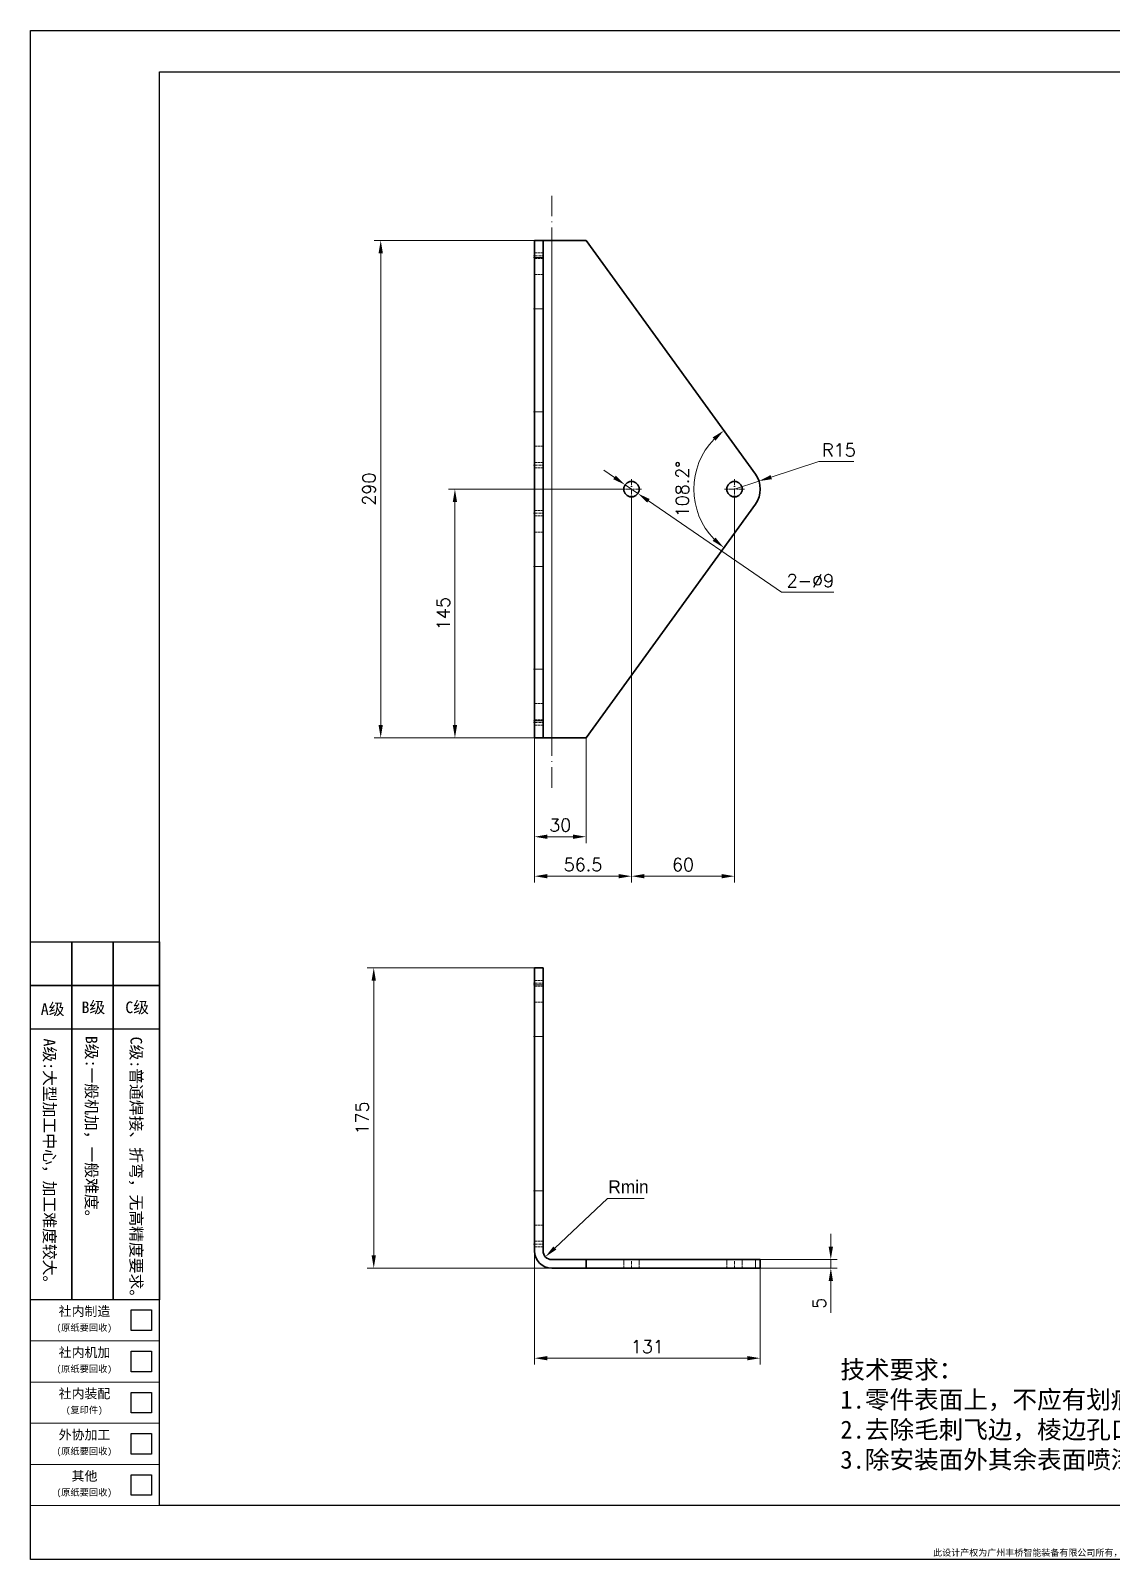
# Model space of a CAD drawing. Header units: millimetres. Extents: x -168473 to -148463, y 295526 to 306160.
# Drawn here: x -168473 to -167843, y 299828 to 300719 of the extents above; entities that cross this region are included whole.
import ezdxf
from ezdxf.enums import TextEntityAlignment as Align

# ---------------------------------------------------------------- set-up
doc = ezdxf.new("R2010")
doc.units = ezdxf.units.MM
for name, pattern in [('CENTER2', [28.575, 19.05, -3.175, 3.175, -3.175]), ('DASHDOT', [18.5, 12, -3, 0.5, -3]), ('DASHED', [15, 12, -3]), ('DASHED2', [9.525, 6.35, -3.175])]:
    doc.linetypes.add(name, pattern=pattern)
for name, color, linetype, lineweight in [('A3', 3, 'Continuous', 20), ('中心线', 2, 'CENTER2', 13), ('图框', 7, 'Continuous', 20), ('尺寸线', 3, 'Continuous', 13), ('文字', 1, 'Continuous', 13), ('细实线', 4, 'Continuous', 25), ('虚线', 2, 'DASHED2', 25)]:
    doc.layers.add(name, color=color, linetype=linetype, lineweight=lineweight)
doc.styles.add('CH-1', font='')
doc.styles.get("Standard").update_dxf_attribs({"font": 'txt', "bigfont": 'gbcbig.shx'})
doc.styles.get('CH-1').set_extended_font_data('SimSun')
doc.dimstyles.new('副本03', dxfattribs={"dimscale": 3, "dimtxt": 2.5, "dimasz": 2.5, "dimexe": 1.25, "dimexo": 0, "dimgap": 1, "dimtad": 1, "dimdsep": 46, "dimtxsty": 'Standard', "dimcen": 1, "dimclrd": 3, "dimclre": 3, "dimclrt": 1, "dimadec": 1, "dimazin": 2, "dimtfac": 1, "dimtmove": 0, "dimatfit": 3, "dimfxl": 0, "dimtolj": 1, "dimlwd": -1, "dimlwe": -1, "dimarcsym": 0})
doc.dimstyles.new('副本03$3', dxfattribs={"dimscale": 3, "dimtxt": 2.5, "dimasz": 2.5, "dimexe": 1.25, "dimexo": 0, "dimgap": 1, "dimtad": 1, "dimtih": 1, "dimtoh": 1, "dimdsep": 46, "dimtxsty": 'Standard', "dimcen": 1, "dimclrd": 3, "dimclre": 3, "dimclrt": 1, "dimadec": 1, "dimazin": 2, "dimtfac": 1, "dimtmove": 0, "dimatfit": 3, "dimfxl": 0, "dimtolj": 1, "dimlwd": -1, "dimlwe": -1, "dimarcsym": 0})
doc.dimstyles.new('副本03$4', dxfattribs={"dimscale": 3, "dimtxt": 2.5, "dimasz": 2.5, "dimexe": 1.25, "dimexo": 0, "dimgap": 1, "dimtad": 1, "dimtih": 1, "dimtoh": 1, "dimdsep": 46, "dimtxsty": 'Standard', "dimcen": 1, "dimclrd": 3, "dimclre": 3, "dimclrt": 1, "dimadec": 1, "dimazin": 2, "dimtfac": 1, "dimtmove": 0, "dimatfit": 3, "dimfxl": 0, "dimtolj": 1, "dimlwd": -1, "dimlwe": -1, "dimarcsym": 0})

# ---------------------------------------------------------------- blocks, each defined once
blk = doc.blocks.new('A$C2CD672AE')
for p, q in [((-218.5, -289), (-218.5, 8)), ((-218.5, 8), (201.5, 8)), ((201.5, 8), (201.5, -289)), ((-193.5, 0), (193.5, 0)), ((-193.5, -278.55), (-193.5, 0)), ((69.95, -16.21), (69.95, 0)), ((69.95, 0), (181.5, 0)), ((69.95, 0), (181.5, 0)), ((69.95, 0), (181.5, 0)), ((69.95, 0), (181.5, 0)), ((75.02, 0), (75.02, -16.21)), ((154.5, 0), (154.5, -16.21)), ((154.5, 0), (154.5, -16.21)), ((154.5, 0), (154.5, -16.21)), ((154.5, 0), (154.5, -16.21)), ((154.5, 0), (154.5, -16.21)), ((169.5, 0), (169.5, -16.21)), ((169.5, 0), (169.5, -16.21)), ((169.5, 0), (169.5, -16.21)), ((169.5, 0), (169.5, -16.21)), ((169.5, 0), (169.5, -16.21)), ((181.5, 0), (181.5, -16.21)), ((181.5, 0), (181.5, -16.21)), ((181.5, 0), (181.5, -16.21)), ((181.5, 0), (181.5, -16.21)), ((181.5, 0), (181.5, -16.21)), ((193.5, 0), (193.5, -278.55)), ((69.95, -11.14), (72.49, -6.07)), ((69.95, -6.07), (181.5, -6.07)), ((69.95, -6.07), (181.5, -6.07)), ((69.95, -6.07), (181.5, -6.07)), ((69.95, -6.07), (181.5, -6.07)), ((72.49, -6.07), (75.02, -11.14)), ((181.5, -6.07), (193.5, -6.07)), ((181.5, -6.07), (193.5, -6.07)), ((181.5, -6.07), (193.5, -6.07)), ((181.5, -6.07), (193.5, -6.07)), ((69.95, -16.21), (72.49, -11.14)), ((69.95, -11.14), (181.5, -11.14)), ((69.95, -11.14), (181.5, -11.14)), ((69.95, -11.14), (181.5, -11.14)), ((69.95, -11.14), (181.5, -11.14)), ((72.49, -11.14), (75.02, -16.21)), ((69.95, -16.21), (193.5, -16.21)), ((193.5, -16.21), (69.95, -16.21)), ((69.95, -16.21), (193.5, -16.21)), ((193.5, -278.55), (-193.5, -278.55)), ((201.5, -289), (-218.5, -289))]:
    blk.add_line(p, q)
at = {"style": 'CH-1'}
for s, height, p in [('No.', 1.775, (72.85, -3.33)), ('设 变 内 容', 1.775, (116.34, -1.91)), ('日 期', 1.775, (161.67, -2.16)), ('变更者', 1.775, (175.88, -2.16)), ('锐角除去', 1.775, (187.88, -1.63)), ('REVISION', 1.775, (116.61, -4.62)), ('DATE', 1.775, (162.09, -4.87)), ('REVR', 1.775, (176.3, -4.87)), ('1', 2.03, (72.4, -8.84)), ('C0.5', 1.775, (187.88, -11.03)), ('2', 2.03, (72.4, -14.39))]:
    blk.add_text(s, height=height, dxfattribs=at).set_placement(p, align=Align.MIDDLE)
at = {"style": 'CH-1', "width": 0.7}
blk.add_text('ACUTE ANGLE', height=1.7746, dxfattribs=at).set_placement((187.88, -4.69), align=Align.MIDDLE)
at = {"char_height": 1.25}
for s, insert, width, attachment_point in [('{\\Ftxt,@extfont2|c134;FQM-ER-GL-90A(A3)}', (183.75, 6), 39, 5), ('{\\fSimSun|b1|i0|c134|p2;此设计产权为广州丰桥智能装备有限公司所有，未经书面授权严禁用复制、拍照等方式向第三方泄露，违者必究!}', (0, -288.5), 387, 8)]:
    blk.add_mtext(s, dxfattribs=dict(at, insert=insert, width=width, attachment_point=attachment_point))
blk = doc.blocks.new('fenlei')
at = {"layer": '图框'}
for points in [[(-25, 32), (0, 32), (0, 40), (-25, 40)], [(-25, 24), (0, 24), (0, 32), (-25, 32)], [(-25, 16), (0, 16), (0, 24), (-25, 24)], [(-25, 8), (0, 8), (0, 16), (-25, 16)], [(-25, 0), (0, 0), (0, 8), (-25, 8)]]:
    blk.add_lwpolyline(points, close=True, dxfattribs=at)
at = {"layer": '细实线'}
for points in [[(-5.5, 38), (-1.5, 38), (-1.5, 34), (-5.5, 34)], [(-5.5, 30), (-1.5, 30), (-1.5, 26), (-5.5, 26)], [(-5.5, 22), (-1.5, 22), (-1.5, 18), (-5.5, 18)], [(-5.5, 14), (-1.5, 14), (-1.5, 10), (-5.5, 10)], [(-5.5, 6), (-1.5, 6), (-1.5, 2), (-5.5, 2)]]:
    blk.add_lwpolyline(points, close=True, dxfattribs=at)
at = {"style": 'CH-1'}
for s, height, p in [('社内制造', 1.836, (-14.54, 37.8)), ('(原纸要回收)', 1.285, (-14.58, 34.52)), ('社内机加', 1.836, (-14.54, 29.8)), ('(原纸要回收)', 1.285, (-14.58, 26.52)), ('社内装配', 1.836, (-14.54, 21.8)), ('(复印件)', 1.285, (-14.58, 18.52)), ('外协加工', 1.836, (-14.54, 13.8)), ('(原纸要回收)', 1.285, (-14.58, 10.52)), ('其他', 1.836, (-14.54, 5.8)), ('(原纸要回收)', 1.285, (-14.58, 2.52))]:
    blk.add_text(s, height=height, dxfattribs=at).set_placement(p, align=Align.MIDDLE)
blk = doc.blocks.new('机加分类')
at = {"layer": '细实线'}
for p, q in [((-94, -8.5), (-94, 0)), ((-94, 0), (-86, 0)), ((-86, -8.5), (-86, 0)), ((-86, 0), (-78, 0)), ((-86, 0), (-86, -8.5)), ((-78, -8.5), (-78, 0)), ((-78, 0), (-69, 0)), ((-78, 0), (-78, -8.5)), ((-69, 0), (-69, -8.5)), ((-86, -8.5), (-94, -8.5)), ((-94, -17), (-94, -8.5)), ((-94, -8.5), (-86, -8.5)), ((-78, -8.5), (-86, -8.5)), ((-86, -17), (-86, -8.5)), ((-86, -8.5), (-78, -8.5)), ((-86, -8.5), (-86, -17)), ((-69, -8.5), (-78, -8.5)), ((-78, -17), (-78, -8.5)), ((-78, -8.5), (-69, -8.5)), ((-78, -8.5), (-78, -17)), ((-69, -8.5), (-69, -17)), ((-86, -17), (-94, -17)), ((-94, -69.55), (-94, -17)), ((-78, -17), (-86, -17)), ((-86, -69.55), (-86, -17)), ((-86, -17), (-86, -69.55)), ((-69, -17), (-78, -17)), ((-78, -69.55), (-78, -17)), ((-78, -17), (-78, -69.55)), ((-69, -17), (-69, -69.55)), ((-86, -69.55), (-94, -69.55)), ((-78, -69.55), (-86, -69.55)), ((-69, -69.55), (-78, -69.55))]:
    blk.add_line(p, q, dxfattribs=at)
at = {"layer": '文字', "color": 1, "linetype": 'Continuous', "style": 'CH-1'}
blk.add_text('A级', height=2.25, dxfattribs=at).set_placement((-89.72, -14.22, -250.08), align=Align.CENTER)
for s, p in [('B级', (-81.81, -12.71, -250.08)), ('C级', (-73.31, -12.71, -250.08))]:
    blk.add_text(s, height=2.25, dxfattribs=at).set_placement(p, align=Align.MIDDLE)
for s, p in [('A级:大型加工中心，加工难度较大。', (-90.3, -43.36)), ('B级:一般机加，一般难度。', (-82.16, -36.72)), ('C级:普通焊接、折弯，无高精度要求。', (-73.47, -44.53))]:
    blk.add_text(s, height=2.25, rotation=270, dxfattribs=at).set_placement(p, align=Align.MIDDLE)
blk = doc.blocks.new('1：1横')
for name, p in [('A$C2CD672AE', (-8412.44, 515.87)), ('机加分类', (-8536.94, 346.87)), ('fenlei', (-8605.94, 237.32))]:
    blk.add_blockref(name, p)
blk = doc.blocks.new('*D7331')
at = {"layer": 'Defpoints', "color": 0}
for p in [(-168179.16, 300017.12), (-168047.68, 300000.1), (-168179.16, 299945.09)]:
    blk.add_point(p, dxfattribs=at)
at = {"layer": '尺寸线', "color": 3}
for p, q in [((-168179.16, 300017.12), (-168179.16, 299941.34)), ((-168047.68, 300000.1), (-168047.68, 299941.34)), ((-168055.18, 299945.09), (-168171.66, 299945.09))]:
    blk.add_line(p, q, dxfattribs=at)
for points in [[(-168171.66, 299946.34), (-168171.66, 299943.84), (-168179.16, 299945.09)], [(-168055.18, 299946.34), (-168055.18, 299943.84), (-168047.68, 299945.09)]]:
    blk.add_solid(points, dxfattribs=at)
at = {"layer": '尺寸线', "color": 1, "insert": (-168113.42, 299951.84), "char_height": 7.5, "attachment_point": 5}
blk.add_mtext('\\A1;131', dxfattribs=at)
blk = doc.blocks.new('*D7332')
at = {"layer": 'Defpoints', "color": 0}
for p in [(-168272.78, 300172.6), (-168179.16, 300172.6), (-168169.16, 299997.6)]:
    blk.add_point(p, dxfattribs=at)
at = {"layer": '尺寸线', "color": 3}
for p, q in [((-168179.16, 300172.6), (-168276.53, 300172.6)), ((-168272.78, 300005.1), (-168272.78, 300165.1)), ((-168169.16, 299997.6), (-168276.53, 299997.6))]:
    blk.add_line(p, q, dxfattribs=at)
for points in [[(-168274.03, 300165.1), (-168271.53, 300165.1), (-168272.78, 300172.6)], [(-168274.03, 300005.1), (-168271.53, 300005.1), (-168272.78, 299997.6)]]:
    blk.add_solid(points, dxfattribs=at)
at = {"layer": '尺寸线', "color": 1, "insert": (-168279.53, 300085.1), "char_height": 7.5, "attachment_point": 5, "rotation": 90}
blk.add_mtext('\\A1;175', dxfattribs=at)
blk = doc.blocks.new('*D7333')
at = {"layer": 'Defpoints', "color": 0}
for p in [(-168268.73, 300596.57), (-168159.16, 300596.57), (-168159.16, 300306.57)]:
    blk.add_point(p, dxfattribs=at)
at = {"layer": '尺寸线', "color": 3}
for p, q in [((-168159.16, 300596.57), (-168272.48, 300596.57)), ((-168268.73, 300314.07), (-168268.73, 300589.07)), ((-168159.16, 300306.57), (-168272.48, 300306.57))]:
    blk.add_line(p, q, dxfattribs=at)
for points in [[(-168269.98, 300589.07), (-168267.48, 300589.07), (-168268.73, 300596.57)], [(-168269.98, 300314.07), (-168267.48, 300314.07), (-168268.73, 300306.57)]]:
    blk.add_solid(points, dxfattribs=at)
at = {"layer": '尺寸线', "color": 1, "insert": (-168275.48, 300451.57), "char_height": 7.5, "attachment_point": 5, "rotation": 90}
blk.add_mtext('\\A1;290', dxfattribs=at)
blk = doc.blocks.new('*D7334')
at = {"layer": 'Defpoints', "color": 0}
for p in [(-168179.16, 300306.57), (-168149.16, 300306.57), (-168179.16, 300249)]:
    blk.add_point(p, dxfattribs=at)
at = {"layer": '尺寸线', "color": 3}
for p, q in [((-168179.16, 300306.57), (-168179.16, 300245.25)), ((-168149.16, 300306.57), (-168149.16, 300245.25)), ((-168156.66, 300249), (-168171.66, 300249))]:
    blk.add_line(p, q, dxfattribs=at)
for points in [[(-168171.66, 300250.25), (-168171.66, 300247.75), (-168179.16, 300249)], [(-168156.66, 300250.25), (-168156.66, 300247.75), (-168149.16, 300249)]]:
    blk.add_solid(points, dxfattribs=at)
at = {"layer": '尺寸线', "color": 1, "insert": (-168164.16, 300255.75), "char_height": 7.5, "attachment_point": 5}
blk.add_mtext('\\A1;30', dxfattribs=at)
blk = doc.blocks.new('*D7335')
at = {"layer": 'Defpoints', "color": 0}
for p in [(-168122.68, 300445.72), (-168062.68, 300445.72), (-168062.68, 300226.01)]:
    blk.add_point(p, dxfattribs=at)
at = {"layer": '尺寸线', "color": 3}
for p, q in [((-168122.68, 300445.72), (-168122.68, 300222.26)), ((-168062.68, 300445.72), (-168062.68, 300222.26)), ((-168115.18, 300226.01), (-168070.18, 300226.01))]:
    blk.add_line(p, q, dxfattribs=at)
for points in [[(-168115.18, 300227.26), (-168115.18, 300224.76), (-168122.68, 300226.01)], [(-168070.18, 300227.26), (-168070.18, 300224.76), (-168062.68, 300226.01)]]:
    blk.add_solid(points, dxfattribs=at)
at = {"layer": '尺寸线', "color": 1, "insert": (-168092.68, 300232.76), "char_height": 7.5, "attachment_point": 5}
blk.add_mtext('\\A1;60', dxfattribs=at)
blk = doc.blocks.new('*D7336')
at = {"layer": 'Defpoints', "color": 0}
for p in [(-168179.16, 300275.91), (-168122.68, 300267.66), (-168179.16, 300226.01)]:
    blk.add_point(p, dxfattribs=at)
at = {"layer": '尺寸线', "color": 3}
for p, q in [((-168179.16, 300275.91), (-168179.16, 300222.26)), ((-168122.68, 300267.66), (-168122.68, 300222.26)), ((-168130.18, 300226.01), (-168171.66, 300226.01))]:
    blk.add_line(p, q, dxfattribs=at)
for points in [[(-168171.66, 300227.26), (-168171.66, 300224.76), (-168179.16, 300226.01)], [(-168130.18, 300227.26), (-168130.18, 300224.76), (-168122.68, 300226.01)]]:
    blk.add_solid(points, dxfattribs=at)
at = {"layer": '尺寸线', "color": 1, "insert": (-168150.92, 300232.76), "char_height": 7.5, "attachment_point": 5}
blk.add_mtext('\\A1;56.5', dxfattribs=at)
blk = doc.blocks.new('*D7337')
at = {"layer": 'Defpoints', "color": 0}
for p in [(-168128.53, 300451.57), (-168225.5, 300306.57), (-168179.16, 300306.57)]:
    blk.add_point(p, dxfattribs=at)
at = {"layer": '尺寸线', "color": 3}
for p, q in [((-168128.53, 300451.57), (-168229.25, 300451.57)), ((-168225.5, 300444.07), (-168225.5, 300314.07)), ((-168179.16, 300306.57), (-168229.25, 300306.57))]:
    blk.add_line(p, q, dxfattribs=at)
for points in [[(-168226.75, 300444.07), (-168224.25, 300444.07), (-168225.5, 300451.57)], [(-168226.75, 300314.07), (-168224.25, 300314.07), (-168225.5, 300306.57)]]:
    blk.add_solid(points, dxfattribs=at)
at = {"layer": '尺寸线', "color": 1, "insert": (-168232.25, 300379.07), "char_height": 7.5, "attachment_point": 5, "rotation": 90}
blk.add_mtext('\\A1;145', dxfattribs=at)
blk = doc.blocks.new('*D7338')
at = {"layer": 'Defpoints', "color": 0}
for p in [(-168048.43, 300456.24), (-168062.68, 300451.57)]:
    blk.add_point(p, dxfattribs=at)
at = {"layer": '尺寸线', "color": 3}
for p, q in [((-168013.63, 300467.61), (-168041.3, 300458.57)), ((-167993.13, 300467.61), (-168013.63, 300467.61)), ((-168062.68, 300451.57), (-168048.43, 300456.24))]:
    blk.add_line(p, q, dxfattribs=at)
blk.add_solid([(-168041.69, 300459.75), (-168040.91, 300457.38), (-168048.43, 300456.24)], dxfattribs=at)
at = {"layer": '尺寸线', "color": 1, "insert": (-168001.88, 300474.36), "char_height": 7.5, "attachment_point": 5}
blk.add_mtext('\\A1;R15', dxfattribs=at)
blk = doc.blocks.new('*D7339')
at = {"layer": 'Defpoints', "color": 0}
for p in [(-168149.16, 300596.57), (-168084.25, 300464.62), (-168050.53, 300460.37), (-168050.53, 300442.78), (-168149.16, 300306.57)]:
    blk.add_point(p, dxfattribs=at)
at = {"layer": '尺寸线', "color": 3}
blk.add_arc((-168044.16, 300451.57), 42.15, 136.11724, 223.88276, dxfattribs=at)
for points in [[(-168075.37, 300481.74), (-168073.73, 300479.85), (-168068.89, 300485.72)], [(-168073.73, 300423.3), (-168075.37, 300421.41), (-168068.89, 300417.43)]]:
    blk.add_solid(points, dxfattribs=at)
at = {"layer": '尺寸线', "color": 1, "insert": (-168093.07, 300451.57), "char_height": 7.5, "attachment_point": 5, "rotation": 90}
blk.add_mtext('\\A1;108.2°', dxfattribs=at)
blk = doc.blocks.new('*D7355')
at = {"layer": 'Defpoints', "color": 0}
for p in [(-168172.81, 300004.17), (-168169.16, 300007.6)]:
    blk.add_point(p, dxfattribs=at)
at = {"layer": '尺寸线', "color": 3}
for p, q in [((-168136.57, 300038.25), (-168167.34, 300009.31)), ((-168115.29, 300038.25), (-168136.57, 300038.25))]:
    blk.add_line(p, q, dxfattribs=at)
blk.add_solid([(-168168.2, 300010.22), (-168166.49, 300008.4), (-168172.81, 300004.17)], dxfattribs=at)
at = {"layer": '尺寸线', "color": 1, "insert": (-168124.43, 300045), "char_height": 7.5, "attachment_point": 5}
blk.add_mtext('\\A1;{\\Fg13f12d,@extfont2|c134;Rmin}', dxfattribs=at)
blk = doc.blocks.new('*D7356')
at = {"layer": 'Defpoints', "color": 0}
for p in [(-168047.68, 300002.6), (-168047.68, 299997.6), (-168006.59, 299997.6)]:
    blk.add_point(p, dxfattribs=at)
at = {"layer": '尺寸线', "color": 3}
for p, q in [((-168006.59, 300010.1), (-168006.59, 300017.6)), ((-168047.68, 300002.6), (-168002.84, 300002.6)), ((-168006.59, 300002.6), (-168006.59, 299997.6)), ((-168047.68, 299997.6), (-168002.84, 299997.6)), ((-168006.59, 299990.1), (-168006.59, 299971.6))]:
    blk.add_line(p, q, dxfattribs=at)
for points in [[(-168007.84, 300010.1), (-168005.34, 300010.1), (-168006.59, 300002.6)], [(-168007.84, 299990.1), (-168005.34, 299990.1), (-168006.59, 299997.6)]]:
    blk.add_solid(points, dxfattribs=at)
at = {"layer": '尺寸线', "color": 1, "insert": (-168013.34, 299977.1), "char_height": 7.5, "attachment_point": 5, "rotation": 90}
blk.add_mtext('\\A1;5', dxfattribs=at)
blk = doc.blocks.new('*D7457')
at = {"layer": 'Defpoints', "color": 0}
for p in [(-168126.39, 300454.12), (-168118.97, 300449.02)]:
    blk.add_point(p, dxfattribs=at)
at = {"layer": '尺寸线', "color": 3}
for p, q in [((-168132.57, 300458.37), (-168138.75, 300462.62)), ((-168126.39, 300454.12), (-168118.97, 300449.02)), ((-168035.26, 300391.48), (-168112.79, 300444.78)), ((-168004.76, 300391.48), (-168035.26, 300391.48))]:
    blk.add_line(p, q, dxfattribs=at)
for points in [[(-168131.86, 300459.4), (-168133.28, 300457.34), (-168126.39, 300454.12)], [(-168112.09, 300445.81), (-168113.5, 300443.75), (-168118.97, 300449.02)]]:
    blk.add_solid(points, dxfattribs=at)
at = {"layer": '尺寸线', "color": 1, "insert": (-168018.51, 300398.23), "char_height": 7.5, "attachment_point": 5}
blk.add_mtext('\\A1;2-%%c9', dxfattribs=at)

msp = doc.modelspace()

# ---------------------------------------------------------------- linework, layer by layer
at = {"color": 7, "lineweight": 35}
for p, q in [((-168179.163, 300596.574), (-168174.163, 300596.574)), ((-168179.163, 300586.574), (-168179.163, 300596.574)), ((-168169.163, 300596.574), (-168174.163, 300596.574)), ((-168174.163, 300586.574), (-168174.163, 300596.574)), ((-168169.163, 300596.574), (-168149.163, 300596.574)), ((-168050.534, 300460.372), (-168149.163, 300596.574)), ((-168179.163, 300316.574), (-168179.163, 300586.574)), ((-168174.163, 300316.574), (-168174.163, 300586.574)), ((-168149.163, 300306.574), (-168050.534, 300442.776)), ((-168179.163, 300306.574), (-168179.163, 300316.574)), ((-168174.163, 300306.574), (-168174.163, 300316.574)), ((-168179.163, 300306.574), (-168174.163, 300306.574)), ((-168169.163, 300306.574), (-168174.163, 300306.574)), ((-168169.163, 300306.574), (-168149.163, 300306.574)), ((-168179.163, 300162.596), (-168179.163, 300172.596)), ((-168179.163, 300172.596), (-168174.163, 300172.596)), ((-168174.163, 300162.596), (-168174.163, 300172.596)), ((-168179.163, 300007.596), (-168179.163, 300162.596)), ((-168174.163, 300162.596), (-168174.163, 300007.596)), ((-168169.163, 300002.596), (-168149.163, 300002.596)), ((-168149.163, 300002.596), (-168050.534, 300002.596)), ((-168149.163, 299997.596), (-168149.163, 300002.596)), ((-168047.683, 300002.596), (-168050.534, 300002.596)), ((-168047.683, 300002.596), (-168047.683, 299997.596)), ((-168149.163, 299997.596), (-168169.163, 299997.596)), ((-168149.163, 299997.596), (-168050.534, 299997.596)), ((-168050.534, 299997.596), (-168047.683, 299997.596))]:
    msp.add_line(p, q, dxfattribs=at)
at = {"color": 7, "lineweight": 13}
for p, q in [((-168169.163, 300306.574), (-168169.163, 300596.574)), ((-168179.163, 300586.574), (-168174.163, 300586.574)), ((-168179.163, 300316.574), (-168174.163, 300316.574)), ((-168179.163, 300162.596), (-168174.163, 300162.596)), ((-168050.534, 300002.596), (-168050.534, 299997.596))]:
    msp.add_line(p, q, dxfattribs=at)
at = {"color": 7, "lineweight": 35}
for centre in [(-168122.683, 300451.574), (-168062.683, 300451.574)]:
    msp.add_circle(centre, 4.5, dxfattribs=at)
for centre, radius, start, end in [((-168062.683, 300451.574), 15, 324.090277, 35.909723), ((-168169.163, 300007.596), 10, 180.000005, 269.999997), ((-168169.163, 300007.596), 5, 179.999995, 269.999997)]:
    msp.add_arc(centre, radius, start, end, dxfattribs=at)
at = {"layer": 'A3'}
msp.add_lwpolyline([(-168472.613, 300718.82), (-167212.613, 300718.82), (-167212.613, 299827.82), (-168472.613, 299827.82)], close=True, dxfattribs=at)
at = {"layer": '中心线', "color": 2, "linetype": 'DASHDOT', "lineweight": 13}
msp.add_line((-168169.163, 300277.574), (-168169.163, 300625.574), dxfattribs=at)
at = {"layer": '中心线', "color": 2, "linetype": 'DASHDOT', "lineweight": 13, "ltscale": 0.15}
for p, q in [((-168179.663, 300587.574), (-168173.663, 300587.574)), ((-168179.663, 300586.574), (-168173.663, 300586.574)), ((-168179.663, 300556.574), (-168173.663, 300556.574)), ((-168179.663, 300496.574), (-168173.663, 300496.574)), ((-168179.663, 300465.574), (-168173.663, 300465.574)), ((-168179.663, 300437.574), (-168173.663, 300437.574)), ((-168179.663, 300406.574), (-168173.663, 300406.574)), ((-168179.663, 300346.574), (-168173.663, 300346.574)), ((-168179.663, 300316.574), (-168173.663, 300316.574)), ((-168179.663, 300315.574), (-168173.663, 300315.574)), ((-168179.663, 300163.596), (-168173.663, 300163.596)), ((-168179.663, 300162.596), (-168173.663, 300162.596)), ((-168179.663, 300132.596), (-168173.663, 300132.596)), ((-168179.663, 300042.596), (-168173.663, 300042.596)), ((-168179.663, 300011.596), (-168173.663, 300011.596)), ((-168122.683, 299997.096), (-168122.683, 300003.096)), ((-168062.683, 299997.096), (-168062.683, 300003.096))]:
    msp.add_line(p, q, dxfattribs=at)
at = {"layer": '中心线', "color": 2, "linetype": 'DASHDOT', "lineweight": 13, "ltscale": 0.292499}
for p, q in [((-168122.683, 300457.424), (-168122.683, 300445.724)), ((-168062.683, 300457.424), (-168062.683, 300445.724)), ((-168116.833, 300451.574), (-168128.533, 300451.574)), ((-168056.833, 300451.574), (-168068.533, 300451.574))]:
    msp.add_line(p, q, dxfattribs=at)
at = {"layer": '虚线', "color": 1, "linetype": 'DASHED', "lineweight": 13, "ltscale": 0.125}
for p, q in [((-168179.163, 300589.195), (-168174.163, 300589.195)), ((-168179.163, 300589.195), (-168174.163, 300589.195)), ((-168179.163, 300585.953), (-168174.163, 300585.953)), ((-168179.163, 300585.953), (-168174.163, 300585.953)), ((-168179.163, 300576.574), (-168174.163, 300576.574)), ((-168179.163, 300556.574), (-168174.163, 300556.574)), ((-168179.163, 300556.574), (-168174.163, 300556.574)), ((-168179.163, 300496.574), (-168174.163, 300496.574)), ((-168179.163, 300496.574), (-168174.163, 300496.574)), ((-168179.163, 300476.574), (-168174.163, 300476.574)), ((-168179.163, 300467.195), (-168174.163, 300467.195)), ((-168179.163, 300467.195), (-168174.163, 300467.195)), ((-168179.163, 300463.953), (-168174.163, 300463.953)), ((-168179.163, 300463.953), (-168174.163, 300463.953)), ((-168179.163, 300439.195), (-168174.163, 300439.195)), ((-168179.163, 300439.195), (-168174.163, 300439.195)), ((-168179.163, 300435.953), (-168174.163, 300435.953)), ((-168179.163, 300435.953), (-168174.163, 300435.953)), ((-168179.163, 300426.574), (-168174.163, 300426.574)), ((-168179.163, 300406.574), (-168174.163, 300406.574)), ((-168179.163, 300406.574), (-168174.163, 300406.574)), ((-168179.163, 300346.574), (-168174.163, 300346.574)), ((-168179.163, 300346.574), (-168174.163, 300346.574)), ((-168179.163, 300326.574), (-168174.163, 300326.574)), ((-168179.163, 300317.195), (-168174.163, 300317.195)), ((-168179.163, 300317.195), (-168174.163, 300317.195)), ((-168179.163, 300313.953), (-168174.163, 300313.953)), ((-168179.163, 300313.953), (-168174.163, 300313.953)), ((-168179.163, 300165.217), (-168174.163, 300165.217)), ((-168179.163, 300165.217), (-168174.163, 300165.217)), ((-168179.163, 300165.217), (-168174.163, 300165.217)), ((-168179.163, 300165.217), (-168174.163, 300165.217)), ((-168179.163, 300162.596), (-168174.163, 300162.596)), ((-168179.163, 300161.975), (-168174.163, 300161.975)), ((-168179.163, 300161.975), (-168174.163, 300161.975)), ((-168179.163, 300161.975), (-168174.163, 300161.975)), ((-168179.163, 300161.975), (-168174.163, 300161.975)), ((-168179.163, 300152.596), (-168174.163, 300152.596)), ((-168179.163, 300132.596), (-168174.163, 300132.596)), ((-168179.163, 300132.596), (-168174.163, 300132.596)), ((-168179.163, 300132.596), (-168174.163, 300132.596)), ((-168179.163, 300132.596), (-168174.163, 300132.596)), ((-168179.163, 300042.596), (-168174.163, 300042.596)), ((-168179.163, 300042.596), (-168174.163, 300042.596)), ((-168179.163, 300042.596), (-168174.163, 300042.596)), ((-168179.163, 300042.596), (-168174.163, 300042.596)), ((-168179.163, 300022.596), (-168174.163, 300022.596)), ((-168179.163, 300013.217), (-168174.163, 300013.217)), ((-168179.163, 300013.217), (-168174.163, 300013.217)), ((-168179.163, 300013.217), (-168174.163, 300013.217)), ((-168179.163, 300013.217), (-168174.163, 300013.217)), ((-168179.163, 300009.975), (-168174.163, 300009.975)), ((-168179.163, 300009.975), (-168174.163, 300009.975)), ((-168179.163, 300009.975), (-168174.163, 300009.975)), ((-168179.163, 300009.975), (-168174.163, 300009.975)), ((-168149.163, 299997.596), (-168149.163, 300002.596)), ((-168127.183, 299997.596), (-168127.183, 300002.596)), ((-168118.183, 299997.596), (-168118.183, 300002.596)), ((-168067.183, 299997.596), (-168067.183, 300002.596)), ((-168058.183, 299997.596), (-168058.183, 300002.596)), ((-168050.534, 300002.596), (-168050.534, 299997.596))]:
    msp.add_line(p, q, dxfattribs=at)
at = {"layer": '虚线', "color": 1, "linetype": 'DASHED', "lineweight": 13}
msp.add_line((-168169.163, 300306.574), (-168169.163, 300596.574), dxfattribs=at)

# ---------------------------------------------------------------- block references
at = {"color": 2, "xscale": 3, "yscale": 3, "zscale": 3}
msp.add_blockref('1：1横', (-142579.793, 299147.222), dxfattribs=at)

# ---------------------------------------------------------------- texts
at = {"layer": '尺寸线', "color": 1, "insert": (-168001.045, 299879.349), "char_height": 10.5, "width": 425.60054, "attachment_point": 7}
msp.add_mtext('\\A1;{\\fSimSun|b0|i0|c134|p2;\\Q0;\\P技术要求：\\P1.零件表面上，不应有划痕、擦伤等损伤零件表面的缺陷；\\P2.去除毛刺飞边，棱边孔口倒钝；\\P3.除安装面外其余表面喷漆（丰田白）}', dxfattribs=at)

# ---------------------------------------------------------------- dimensions: what is measured, and where the dimension line sits
at = {"layer": '尺寸线'}
for base, p1, p2, picture, middle in [((-168268.733, 300596.574), (-168159.163, 300306.574), (-168159.163, 300596.574), '*D7333', (-168275.483, 300451.574)), ((-168225.495, 300306.574), (-168128.533, 300451.574), (-168179.163, 300306.574), '*D7337', (-168232.245, 300379.074)), ((-168272.78, 300172.596), (-168169.163, 299997.596), (-168179.163, 300172.596), '*D7332', (-168279.53, 300085.096)), ((-168006.586, 299997.596), (-168047.683, 300002.596), (-168047.683, 299997.596), '*D7356', (-168013.336, 299977.096))]:
    dim = msp.add_linear_dim(base=base, p1=p1, p2=p2, angle=90, dimstyle='副本03', dxfattribs=at)
    dim.commit()
    dim.dimension.update_dxf_attribs({"geometry": picture, "text_midpoint": middle})
dim = msp.add_angular_dim_2l(base=(-168084.247, 300464.621), line1=((-168050.534, 300460.372), (-168149.163, 300596.574)), line2=((-168149.163, 300306.574), (-168050.534, 300442.776)), dimstyle='副本03', dxfattribs=at)
dim.commit()
dim.dimension.update_dxf_attribs({"geometry": '*D7339', "text_midpoint": (-168093.067, 300451.574)})
dim = msp.add_radius_dim(center=(-168062.683, 300451.574), mpoint=(-168048.426, 300456.235), dimstyle='副本03$4', dxfattribs=at)
dim.commit()
dim.dimension.update_dxf_attribs({"geometry": '*D7338', "text_midpoint": (-168001.878, 300467.613), "dimtype": 164})
dim = msp.add_diameter_dim_2p(p1=(-168126.391, 300454.123), p2=(-168118.975, 300449.025), dimstyle='副本03$3', override={"dimpost": '2-%%c<>'}, dxfattribs=at)
dim.commit()
dim.dimension.update_dxf_attribs({"geometry": '*D7457', "text_midpoint": (-168018.511, 300391.476), "dimtype": 163})
for base, p1, p2, picture, middle in [((-168062.683, 300226.013), (-168122.683, 300445.724), (-168062.683, 300445.724), '*D7335', (-168092.683, 300232.763)), ((-168179.163, 300249.004), (-168149.163, 300306.574), (-168179.163, 300306.574), '*D7334', (-168164.163, 300255.754))]:
    dim = msp.add_linear_dim(base=base, p1=p1, p2=p2, dimstyle='副本03', dxfattribs=at)
    dim.commit()
    dim.dimension.update_dxf_attribs({"geometry": picture, "text_midpoint": middle})
for base, p1, p2, override, picture, middle in [((-168179.163, 300226.013), (-168122.683, 300267.658), (-168179.163, 300275.914), {"dimdec": 1}, '*D7336', (-168150.923, 300232.763)), ((-168179.163, 299945.095), (-168047.683, 300000.096), (-168179.163, 300017.125), {"dimdec": 0}, '*D7331', (-168113.423, 299951.845))]:
    dim = msp.add_linear_dim(base=base, p1=p1, p2=p2, dimstyle='副本03', override=override, dxfattribs=at)
    dim.commit()
    dim.dimension.update_dxf_attribs({"geometry": picture, "text_midpoint": middle})
dim = msp.add_radius_dim(center=(-168169.163, 300007.596), mpoint=(-168172.806, 300004.171), text='{\\Fg13f12d,@extfont2|c134;Rmin}', dimstyle='副本03$4', override={"dimtmove": 1}, dxfattribs=at)
dim.commit()
dim.dimension.update_dxf_attribs({"geometry": '*D7355', "text_midpoint": (-168136.566, 300038.25), "dimtype": 164})

doc.saveas('drawing.dxf')
